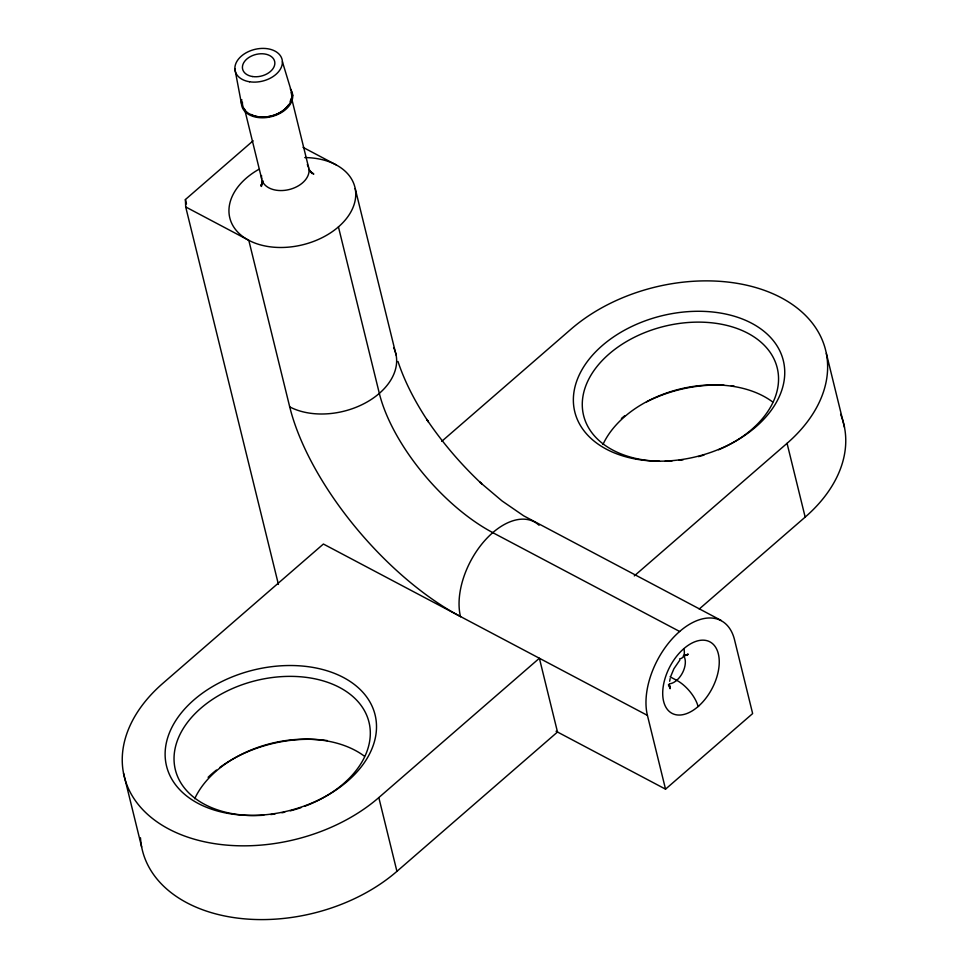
<?xml version="1.0" encoding="UTF-8"?>
<svg xmlns="http://www.w3.org/2000/svg" width="968" height="968" viewBox="0 0 968 968"><rect width="100%" height="100%" fill="white"/><g stroke="black" fill="none" stroke-linecap="round" stroke-linejoin="round"><path stroke-width="1.45" d="M262.171 180.931L261.372 186.461L261.687 184.622M669.687 681.242L670.146 678.58M670.836 676.1L673.909 668.755L679.863 660.043M263.054 180.943L260.888 185.638L262.873 182.601M278.421 584.43L185.699 206.946L185.396 199.553L253.108 140.796M441.723 441.36L571.072 329.12A150.935 101.967 -13.8 0 1 781.103 297.684A150.935 101.967 -13.8 0 1 787.057 443.332L805.17 517.106L699.247 609.017M492.785 532.654L679.645 631.475A64.42 37.825 -62.1 0 1 734.53 639.8L752.644 713.573L665.536 789.15L647.423 715.388L323.397 544.028L162.83 683.36A150.935 101.967 -13.8 0 0 168.771 829.019A150.935 101.967 -13.8 0 0 378.815 797.584L539.382 658.252L557.495 732.014L396.928 871.345A150.935 101.967 -13.8 0 1 236.882 918.015A150.935 101.967 -13.8 0 1 140.481 837.792M634.294 575.899L787.057 443.332M684.993 655.735L688.212 654.114L685.175 655.421M686.542 654.973L687.885 654.695L684.303 655.118M721.305 620.5L523.712 515.847L502.041 500.94L479.68 482.016L481.713 483.831C461.046 464.434 442.509 442.787 426.658 419.289L428.401 421.903C415.925 403.063 405.108 382.977 397.981 361.475M303.032 147.354L335.896 164.742M185.699 206.946L248.8 240.318L289.686 406.766A191.712 85.462 49.1 0 0 460.562 616.568M670.05 676.801L676.729 680.335A23.958 10.684 49.1 0 1 698.085 706.555M556.08 731.264L665.536 789.15M309.917 171.457L313.801 174.071L309.53 170.779M668.368 684.872L670.013 686.687L668.719 684.86L670.062 688.732L669.553 685.175M310.934 172.123L312.119 173.599L308.865 169.085M282.402 61.71L292.723 95.735M396.094 355.014L355.208 188.554M826.357 353.477L844.471 427.251M338.437 226.899L379.323 393.359A127.171 56.688 49.1 0 0 492.772 532.606M291.707 98.663L308.586 167.428M244.614 109.203L261.699 178.947M378.815 797.584L396.928 871.345M185.396 199.553L186.473 203.958M123.529 773.214L141.643 846.988M234.861 68.825L241.407 103.419M290.315 88.983A26.076 17.618 -13.8 0 1 270.374 116.898A26.076 17.618 -13.8 0 1 241.806 99.692M304.763 157.566A64.42 43.524 -13.8 0 1 348.916 215.15A64.42 43.524 -13.8 0 1 249.55 240.705A64.42 43.524 -13.8 0 1 258.771 169.388M460.502 616.628A64.481 37.873 -62.1 0 1 483.782 541.705A64.481 37.873 -62.1 0 1 539.079 525.273M647.423 715.388A64.42 37.825 -62.1 0 1 679.645 631.475M393.613 347.597A64.481 43.572 -13.8 0 1 367.041 402.022A64.481 43.572 -13.8 0 1 289.613 406.826M683.444 655.554A16.492 9.68 -62.1 0 1 682.67 672.494A16.492 9.68 -62.1 0 1 669.311 683.783M307.304 164.608A24.152 16.323 -13.8 0 1 288.936 189.607A24.152 16.323 -13.8 0 1 261.554 175.535M290.848 99.063A24.152 16.323 -13.8 0 1 290.219 101.471M288.404 105.016A24.152 16.323 -13.8 0 1 250.893 114.405M291.029 92.335A25.071 16.94 -13.8 0 1 269.515 116.378A25.071 16.94 -13.8 0 1 242.399 102.039M683.856 648.633A23.958 10.684 49.1 0 1 679.621 658.881M263.744 815.213A99.692 67.349 -13.8 0 1 184.525 726.557A99.692 67.349 -13.8 0 1 345.733 691.116A99.692 67.349 -13.8 0 1 305.126 806.126M301.133 807.566A99.692 67.349 -13.8 0 1 290.255 810.857M284.725 812.188A99.692 67.349 -13.8 0 1 281.93 812.769M274.948 813.991A99.692 67.349 -13.8 0 1 270.738 814.56M194.701 798.733A99.692 67.349 -13.8 0 1 270.883 743.497A99.692 67.349 -13.8 0 1 364.452 756.226M208.108 777.28A107.363 72.527 -13.8 0 1 216.396 770.08M219.748 767.527A107.363 72.527 -13.8 0 1 327.305 740.593M840.623 414.352A150.935 101.967 -13.8 0 1 805.17 517.106M602.955 444.494A99.692 67.349 -13.8 0 1 679.125 389.257A99.692 67.349 -13.8 0 1 772.694 401.986M659.523 461.276A99.692 67.349 -13.8 0 1 595.901 367.913A99.692 67.349 -13.8 0 1 754.29 337.082A99.692 67.349 -13.8 0 1 718.595 449.781M703.978 455.069A99.692 67.349 -13.8 0 1 698.497 456.618M683.19 459.752A99.692 67.349 -13.8 0 1 678.979 460.308M671.986 460.974A99.692 67.349 -13.8 0 1 665.04 461.288M621.408 418.478A107.363 72.527 -13.8 0 1 624.638 415.841M646.551 401.901A107.363 72.527 -13.8 0 1 724.076 385.252M731.3 385.833A107.363 72.527 -13.8 0 1 734.143 386.159M249.55 81.76A24.152 16.323 -13.8 0 0 282.208 60.016A24.152 16.323 -13.8 0 0 244.142 54.002A24.152 16.323 -13.8 0 0 249.55 81.76M252.43 76.52A16.492 11.144 -13.8 0 0 274.718 61.686A16.492 11.144 -13.8 0 0 248.74 57.572A16.492 11.144 -13.8 0 0 252.43 76.52M698.751 705.975A40.45 23.752 -62.1 0 0 710.609 642.244A40.45 23.752 -62.1 0 0 663.552 684.558A40.45 23.752 -62.1 0 0 698.751 705.975M227.347 813.277A107.363 72.527 -13.8 0 0 375.983 719.466A107.363 72.527 -13.8 0 0 209.124 688.659A107.363 72.527 -13.8 0 0 227.347 813.277M635.589 459.038A107.363 72.527 -13.8 0 0 784.225 365.226A107.363 72.527 -13.8 0 0 617.366 334.42A107.363 72.527 -13.8 0 0 635.589 459.038"/></g></svg>
